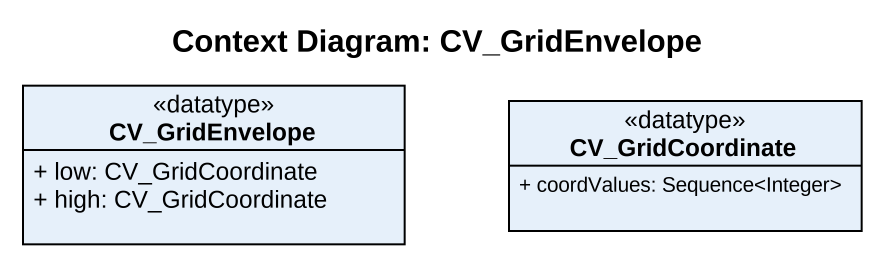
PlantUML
@startuml
title Context Diagram: CV_GridEnvelope
hide circle
hide empty members
skinparam classAttributeIconSize 0
class CV_GridEnvelope <<datatype>> {
  + low: CV_GridCoordinate
  + high: CV_GridCoordinate
}
class CV_GridCoordinate <<datatype>> {
  + coordValues: Sequence<Integer>
}
@enduml
